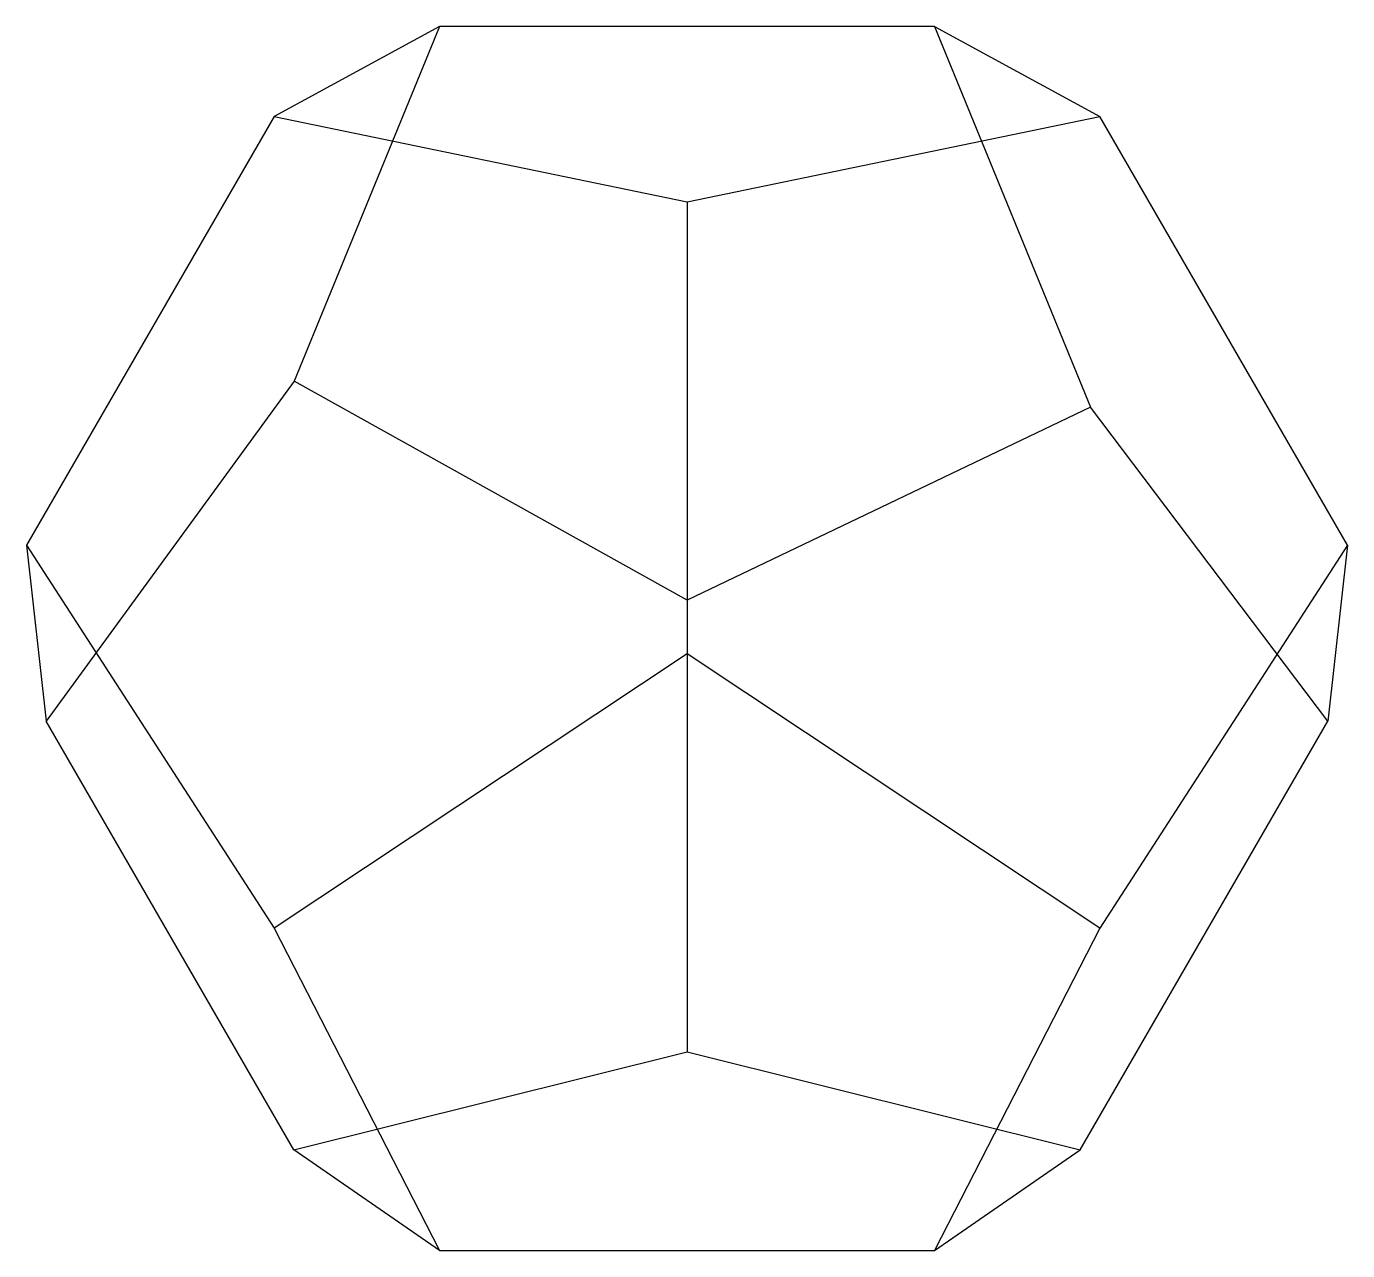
# Model space of a CAD drawing. Extents: x -17.5 to 38.5, y 0 to 51.9.
import ezdxf

# ---------------------------------------------------------------- set-up
doc = ezdxf.new("R2010")
doc.units = 0
doc.layers.get('0').update_dxf_attribs({"linetype": 'CONTINUOUS'})

msp = doc.modelspace()

# ---------------------------------------------------------------- linework, layer by layer
at = {"color": 7}
for p, q in [((0, 51.913389), (-7.009165, 48.094346)), ((0, 51.913389), (-6.157502, 36.871162)), ((21, 51.913389), (0, 51.913389)), ((21, 51.913389), (28.009165, 48.094346)), ((21, 51.913389), (27.610823, 35.763739)), ((-7.009165, 48.094346), (-17.509165, 29.907813)), ((-7.009165, 48.094346), (10.5, 44.469516)), ((10.5, 44.469516), (28.009165, 48.094346)), ((38.509165, 29.907813), (28.009165, 48.094346)), ((10.5, 44.469516), (10.5, 25.307486)), ((-6.157502, 36.871162), (-16.666667, 22.455283)), ((10.5, 27.58409), (-6.157502, 36.871162)), ((27.610823, 35.763739), (10.5, 27.58409)), ((37.666667, 22.455283), (27.610823, 35.763739)), ((-17.509165, 29.907813), (-16.666667, 22.455283)), ((-17.509165, 29.907813), (-7, 13.673243)), ((38.509165, 29.907813), (28, 13.673243)), ((38.509165, 29.907813), (37.666667, 22.455283)), ((10.5, 27.58409), (10.5, 8.42206)), ((10.5, 25.307486), (-7, 13.673243)), ((28, 13.673243), (10.5, 25.307486)), ((-6.166667, 4.268749), (-16.666667, 22.455283)), ((27.166667, 4.268749), (37.666667, 22.455283)), ((-7, 13.673243), (0, 0)), ((28, 13.673243), (21, 0)), ((-6.166667, 4.268749), (10.5, 8.42206)), ((10.5, 8.42206), (27.166667, 4.268749)), ((0, 0), (-6.166667, 4.268749)), ((21, 0), (27.166667, 4.268749)), ((0, 0), (21, 0))]:
    msp.add_line(p, q, dxfattribs=at)

doc.saveas('drawing.dxf')
